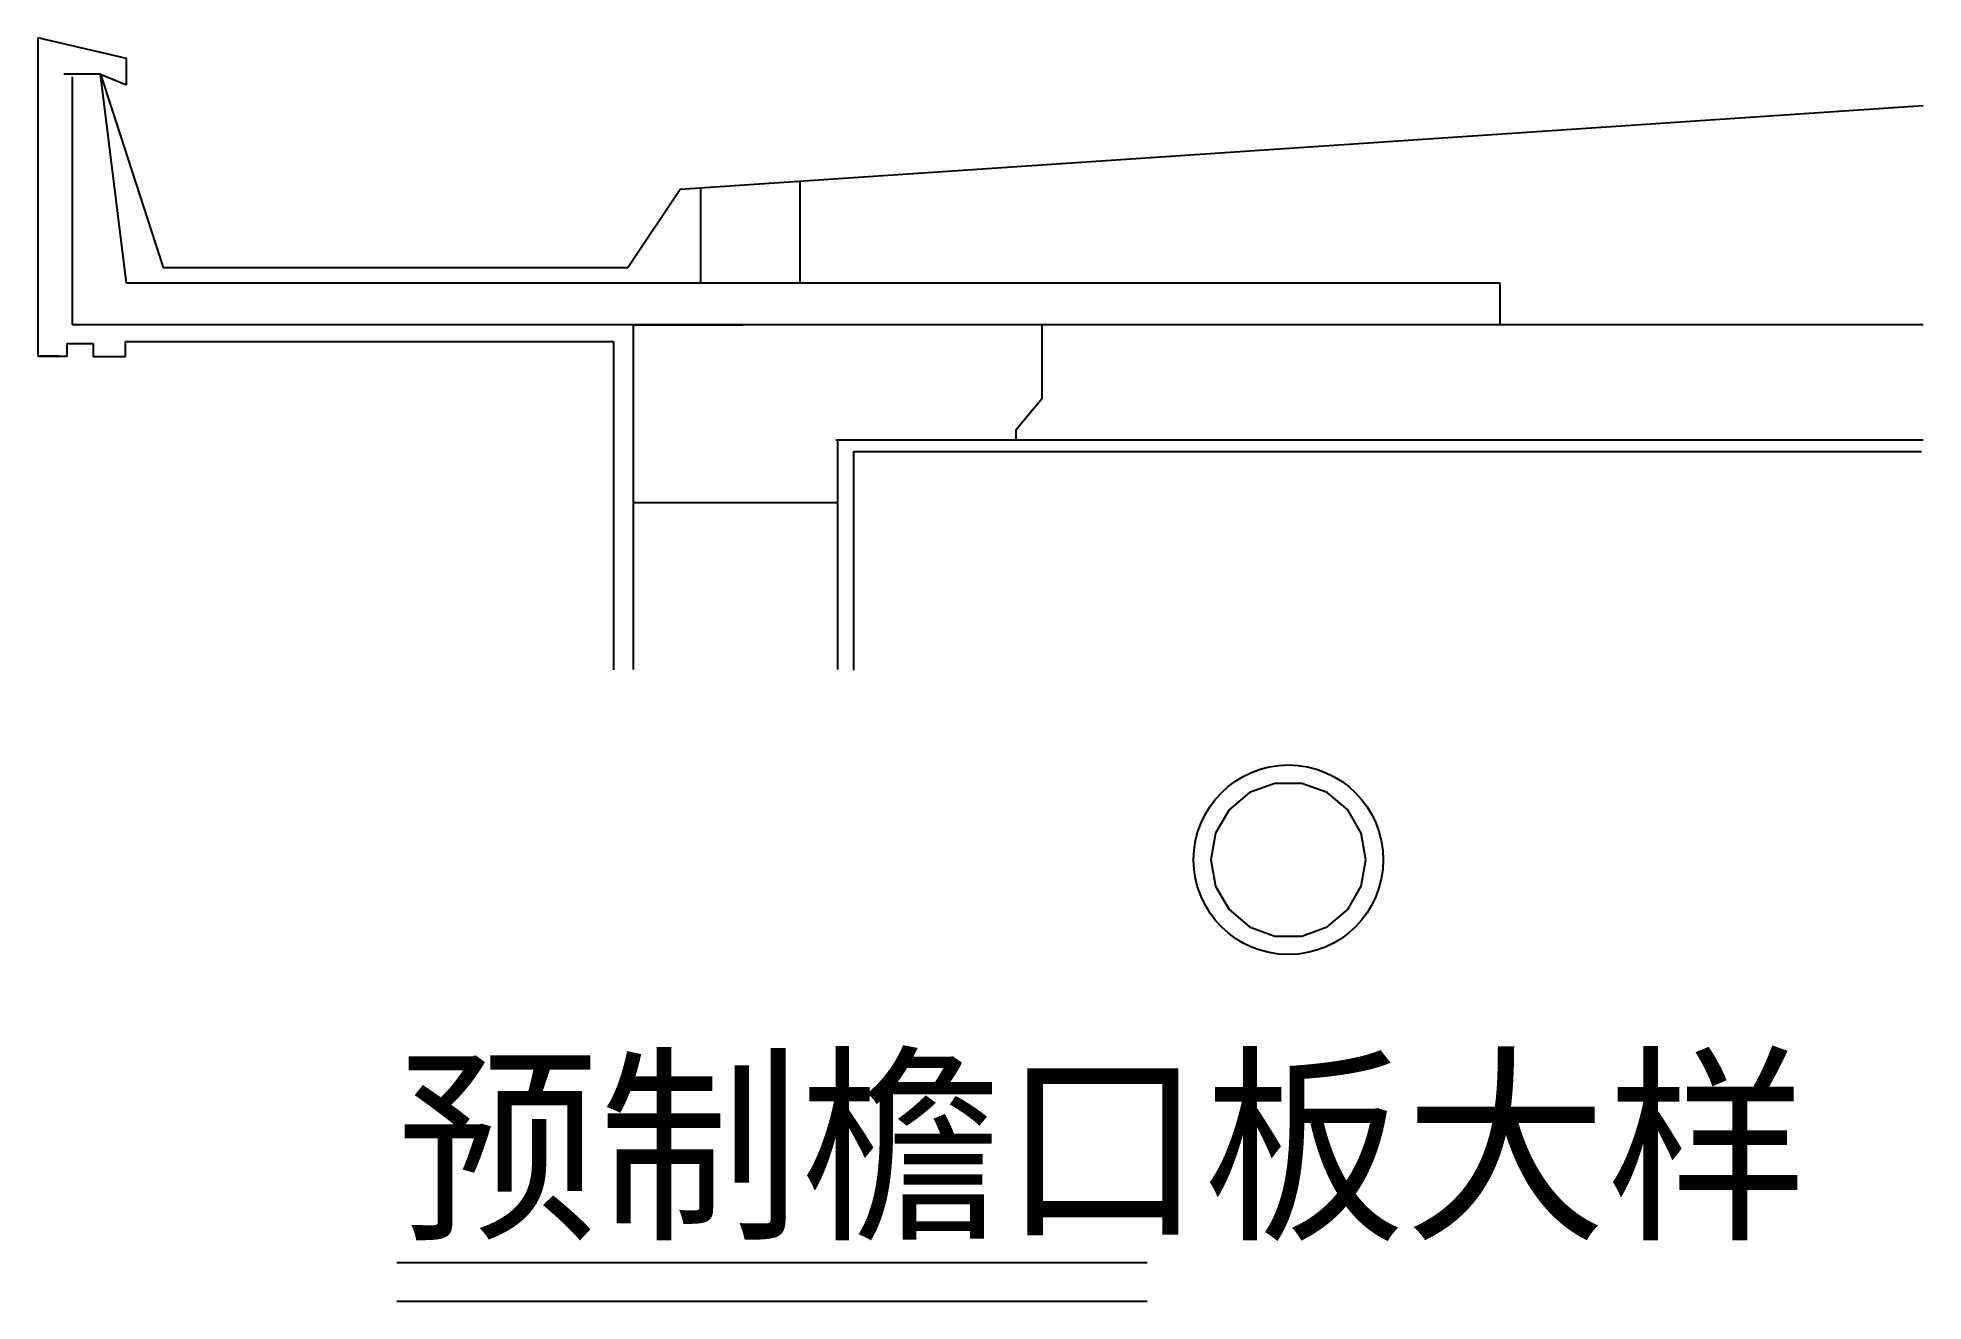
# Model space of a CAD drawing. Header units: metres. Extents: x 10454 to 12642, y 6814 to 8280.
import ezdxf

# ---------------------------------------------------------------- set-up
doc = ezdxf.new("R2010")
doc.units = ezdxf.units.M
doc.layers.add('PUB_DIM', color=3, linetype='Continuous')
doc.layers.add('PUB_TEXT', color=7, linetype='Continuous')

# ---------------------------------------------------------------- blocks, each defined once
blk = doc.blocks.new('M_N2')
for p, q in [((-946.38, 480.49), (-946.38, 110.8)), ((-843.32, 456.25), (-946.38, 480.49)), ((-873.63, 438.07), (-916.07, 438.07)), ((-873.63, 438.07), (-843.32, 425.95)), ((-843.32, 425.95), (-843.32, 456.25)), ((-61.9, 201.71), (-61.9, 195.65)), ((751.09, 147.16), (751.09, 189.58)), ((-255.27, 147.16), (-127.96, 147.16)), ((399.47, 147.16), (-127.96, 147.16)), ((219.47, 62.31), (219.47, 147.16)), ((1242.14, 147.16), (751.09, 147.16)), ((-922.13, 110.8), (-946.38, 110.8)), ((-946.38, 110.8), (-922.13, 110.8)), ((-922.13, 110.8), (-912.19, 110.8)), ((-912.19, 110.8), (-912.19, 125.48)), ((-912.19, 125.48), (-882.11, 125.48)), ((-882.11, 125.48), (-882.11, 110.43)), ((-882.11, 110.43), (-844.51, 110.43)), ((-844.51, 127.99), (-278.01, 127.99)), ((-844.51, 110.43), (-844.51, 127.99)), ((-278.01, 127.99), (-278.01, -253.15)), ((189.16, 25.95), (219.47, 62.31)), ((189.16, 13.83), (189.16, 25.95)), ((-20.05, 13.63), (189.75, 13.63)), ((1.01, 0.17), (1240.15, 0.17)), ((1.01, -253.65), (1.01, 0.17))]:
    blk.add_line(p, q)
at = {"linetype": 'CONTINUOUS'}
for points in [[(-873.63, 438.07), (-800.88, 213.83)], [(-843.32, 195.65), (-873.63, 438.07)], [(-905.97, 147.16), (-905.97, 435.06)], [(-200.71, 304.74), (1242.14, 401.7)], [(-61.9, 314.06), (-61.9, 201.71)], [(-261.33, 213.83), (-200.71, 304.74)], [(-176.97, 306.33), (-176.97, 195.65)], [(-800.88, 213.83), (-261.33, 213.83)], [(751.09, 195.65), (-843.32, 195.65)], [(751.09, 147.16), (751.09, 195.65)], [(751.09, 147.16), (-905.97, 147.16)], [(1242.14, 147.16), (-255.27, 147.16)], [(-255.27, 147.16), (-255.27, -252.84)], [(-17.59, -252.84), (-17.59, 13.83)], [(-17.59, 13.83), (369.16, 13.83)], [(102.41, 13.83), (1242.14, 13.83)], [(-255.27, -58.9), (-17.59, -58.9)]]:
    blk.add_lwpolyline(points, dxfattribs=at)
at = {"layer": 'PUB_DIM', "linetype": 'CONTINUOUS'}
blk.add_lwpolyline([(595.28, -473.51), (589.85, -442.72), (574.22, -415.66), (550.28, -395.56), (520.91, -384.87), (489.65, -384.87), (460.28, -395.56), (436.34, -415.66), (420.71, -442.72), (415.28, -473.51), (420.71, -504.29), (436.34, -531.36), (460.28, -551.45), (489.65, -562.14), (520.91, -562.14), (550.28, -551.45), (574.22, -531.36), (589.85, -504.29), (595.28, -473.51)], dxfattribs=at)
blk.add_circle((505.28, -473.51), 110, dxfattribs=at)

msp = doc.modelspace()

# ---------------------------------------------------------------- linework, layer by layer
at = {"layer": 'PUB_TEXT'}
for points in [[(10870.48, 6859.06), (11741.14, 6859.06)], [(10870.48, 6814.06), (11741.14, 6814.06)]]:
    msp.add_lwpolyline(points, dxfattribs=at)

# ---------------------------------------------------------------- block references
msp.add_blockref('M_N2', (11400, 7800))

# ---------------------------------------------------------------- texts
msp.add_text('预制檐口板大样', height=180, dxfattribs=at).set_placement((10870.48, 6904.06))

doc.saveas('drawing.dxf')
